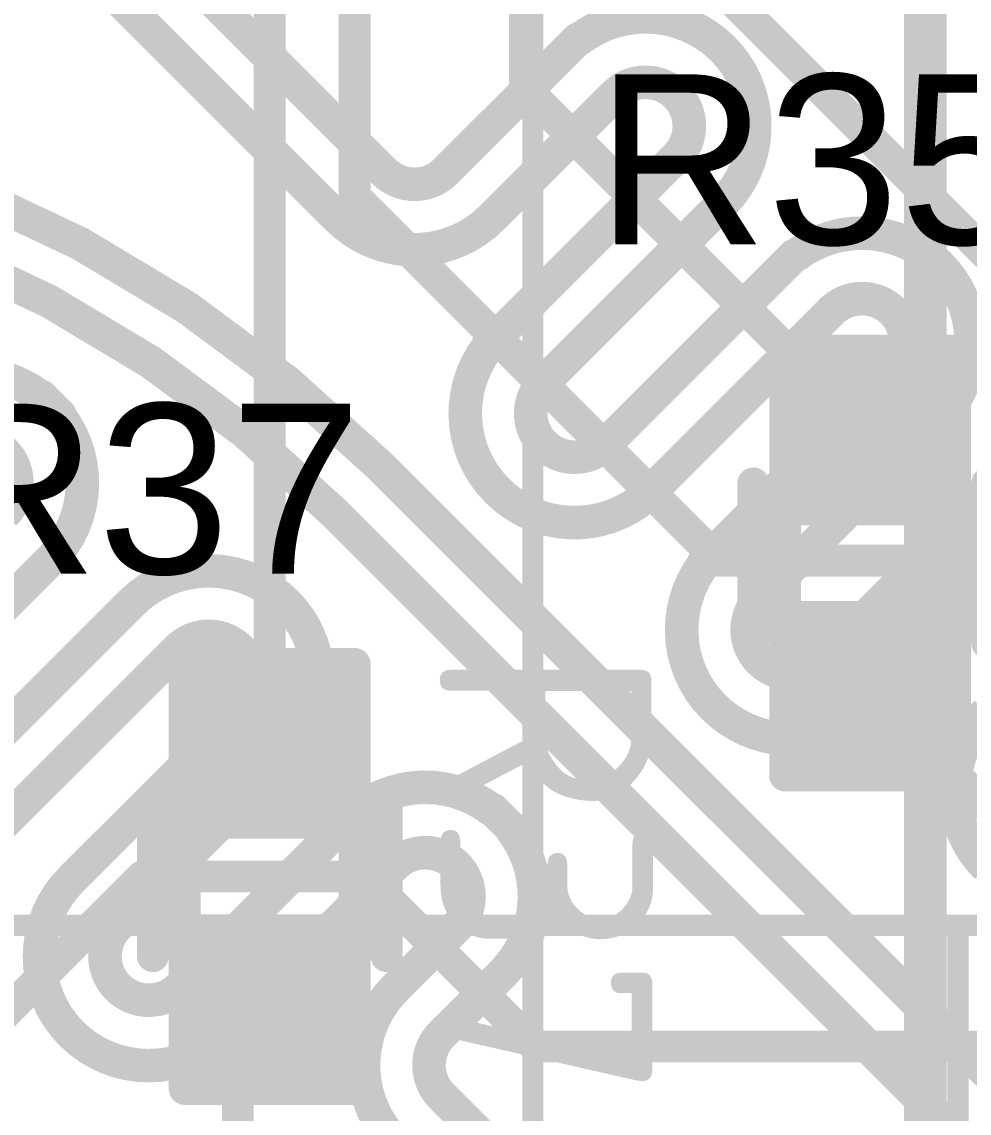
# Model space of a CAD drawing. Header units: inches. Extents: x -0.1 to 94.8, y -0.8 to 67.1.
# Drawn here: x 51.33 to 55.79, y 33.39 to 38.52 of the extents above; entities that cross this region are included whole.
import ezdxf

# ---------------------------------------------------------------- set-up
doc = ezdxf.new("R2010")
doc.units = ezdxf.units.IN
for name, color, linetype in [('Assembly Notes', 56, 'Continuous'), ('Board Layer Stack Bottom Overlay', 54, 'Continuous'), ('Bottom Layer', 5, 'Continuous'), ('Mechanical 15', 56, 'Continuous'), ('Mechanical 20', 56, 'Continuous'), ('Top Layer', 1, 'Continuous'), ('Top Overlay', 2, 'Continuous'), ('Top Paste', 8, 'Continuous'), ('Top Solder', 216, 'Continuous')]:
    doc.layers.add(name, color=color, linetype=linetype)
doc.styles.add('Arial', font='', dxfattribs={"height": 0.2})
doc.styles.add('GOST type B', font='', dxfattribs={"height": 0.2})
doc.styles.get('Arial').set_extended_font_data('Arial')
doc.styles.get('GOST type B').set_extended_font_data('GOST type B')

# ---------------------------------------------------------------- blocks, each defined once
blk = doc.blocks.new('JK00136NL_B_54')
at = {"layer": 'Mechanical 20'}
blk.add_lwpolyline([(17.51000054, 10.24199882, 0.0999998, 0.0999998, 0), (17.51000054, -10.24199882, 0.0999998, 0.0999998, 0)], format="xyseb", dxfattribs=at)
blk = doc.blocks.new('JK00136NL_B_55')
at = {"layer": 'Mechanical 20'}
for points in [[(-17.51000054, 10.24199882, 0.0999998, 0.0999998, 0), (17.51000054, 10.24199882, 0.0999998, 0.0999998, 0)], [(17.51000054, 10.24199882, 0.0999998, 0.0999998, 0), (17.51000054, -10.24199882, 0.0999998, 0.0999998, 0)]]:
    blk.add_lwpolyline(points, format="xyseb", dxfattribs=at)
blk.add_lwpolyline([(17.48500186, 10.24199882, 0.0499999, 0.0499999, 1), (17.53499922, 10.24199882, 0.0499999, 0.0499999, 1)], format="xyseb", close=True, dxfattribs=at)
blk.add_lwpolyline([(17.48500186, 10.24199882, 0.0499999, 0.0499999, 1), (17.53499922, 10.24199882, 0.0499999, 0.0499999, 1)], format="xyseb", close=True, dxfattribs=at)
blk = doc.blocks.new('JK00136NL_B_56')
at = {"layer": 'Board Layer Stack Bottom Overlay'}
blk.add_lwpolyline([(16.20000062, -8.39499972, 0.1499997, 0.1499997, 0), (-7.01000122, -8.39499972, 0.1499997, 0.1499997, 0)], format="xyseb", dxfattribs=at)
at = {"layer": 'Mechanical 15'}
blk.add_lwpolyline([(16.2249993, -8.39499972, 0.1999996, 0.1999996, 0), (-16.51, -8.39499972, 0.1999996, 0.1999996, 0)], format="xyseb", dxfattribs=at)
at = {"layer": 'Mechanical 20'}
blk.add_lwpolyline([(17.51000054, -10.24199882, 0.0999998, 0.0999998, 0), (-17.51000054, -10.24199882, 0.0999998, 0.0999998, 0)], format="xyseb", dxfattribs=at)
blk = doc.blocks.new('0402R_66')
at = {"layer": 'Top Layer'}
for points in [[(-0.9144990599999999, -0.30499939), (-0.9144990599999999, 0.3049993899999999), (-0.27949906, 0.30499939), (-0.2794990599999999, -0.3049993899999999)], [(0.27949906, -0.30499939), (0.2794990599999999, 0.3049993899999999), (0.9144990599999999, 0.30499939), (0.9144990599999999, -0.3049993899999999)]]:
    blk.add_hatch(color=1, dxfattribs=at).paths.add_polyline_path(points)
at = {"layer": 'Top Paste'}
for points in [[(-0.9144990599999999, -0.30499939), (-0.9144990599999999, 0.3049993899999999), (-0.27949906, 0.30499939), (-0.2794990599999999, -0.3049993899999999)], [(0.27949906, -0.30499939), (0.2794990599999999, 0.3049993899999999), (0.9144990599999999, 0.30499939), (0.9144990599999999, -0.3049993899999999)]]:
    blk.add_hatch(color=8, dxfattribs=at).paths.add_polyline_path(points)
at = {"layer": 'Top Solder'}
for points in [[(-1.01609906, -0.4065993900000001), (-1.01609906, 0.4065993899999999), (-0.1778990600000001, 0.4065993900000001), (-0.1778990599999999, -0.4065993899999999)], [(0.1778990600000001, -0.4065993900000001), (0.1778990599999999, 0.4065993899999999), (1.01609906, 0.4065993900000001), (1.01609906, -0.4065993899999999)]]:
    blk.add_hatch(color=216, dxfattribs=at).paths.add_polyline_path(points)
at = {"layer": 'Assembly Notes'}
for points in [[(1.00000054, 0.3999992, 0.1499997, 0.1499997, 0), (-1.00000054, 0.3999992, 0.1499997, 0.1499997, 0)], [(-1.00000054, -0.3999992, 0.1499997, 0.1499997, 0), (-1.00000054, 0.3999992, 0.1499997, 0.1499997, 0)], [(1.00000054, -0.3999992, 0.1499997, 0.1499997, 0), (1.00000054, 0.3999992, 0.1499997, 0.1499997, 0)], [(1.00000054, -0.3999992, 0.1499997, 0.1499997, 0), (-1.00000054, -0.3999992, 0.1499997, 0.1499997, 0)]]:
    blk.add_lwpolyline(points, format="xyseb", dxfattribs=at)
for points in [[(-1.0375011, 0.3999992, 0.07499858, 0.07499858, 1), (-0.96249998, 0.3999992, 0.07499858, 0.07499858, 1)], [(-1.0375011, 0.3999992, 0.07499858, 0.07499858, 1), (-0.96249998, 0.3999992, 0.07499858, 0.07499858, 1)], [(0.96249998, 0.3999992, 0.07499858, 0.07499858, 1), (1.0375011, 0.3999992, 0.07499858, 0.07499858, 1)], [(0.96249998, 0.3999992, 0.07499858, 0.07499858, 1), (1.0375011, 0.3999992, 0.07499858, 0.07499858, 1)], [(-1.0375011, -0.3999992, 0.07499858, 0.07499858, 1), (-0.96249998, -0.3999992, 0.07499858, 0.07499858, 1)], [(-1.0375011, -0.3999992, 0.07499858, 0.07499858, 1), (-0.96249998, -0.3999992, 0.07499858, 0.07499858, 1)], [(0.96249998, -0.3999992, 0.07499858, 0.07499858, 1), (1.0375011, -0.3999992, 0.07499858, 0.07499858, 1)], [(0.96249998, -0.3999992, 0.07499858, 0.07499858, 1), (1.0375011, -0.3999992, 0.07499858, 0.07499858, 1)]]:
    blk.add_lwpolyline(points, format="xyseb", close=True, dxfattribs=at)
at = {"layer": 'Top Overlay'}
for points in [[(0.37500052, 0.5499989, 0.1499997, 0.1499997, 0), (-0.37500052, 0.5499989, 0.1499997, 0.1499997, 0)], [(0.37500052, -0.5499989, 0.1499997, 0.1499997, 0), (-0.37500052, -0.5499989, 0.1499997, 0.1499997, 0)]]:
    blk.add_lwpolyline(points, format="xyseb", dxfattribs=at)
for points in [[(-0.41250108, 0.5499989, 0.07499858, 0.07499858, 1), (-0.33749996, 0.5499989, 0.07499858, 0.07499858, 1)], [(0.33749996, 0.5499989, 0.07499858, 0.07499858, 1), (0.41250108, 0.5499989, 0.07499858, 0.07499858, 1)], [(-0.41250108, -0.5499989, 0.07499858, 0.07499858, 1), (-0.33749996, -0.5499989, 0.07499858, 0.07499858, 1)], [(0.33749996, -0.5499989, 0.07499858, 0.07499858, 1), (0.41250108, -0.5499989, 0.07499858, 0.07499858, 1)]]:
    blk.add_lwpolyline(points, format="xyseb", close=True, dxfattribs=at)
at = {"layer": 'Assembly Notes', "style": 'GOST type B'}
blk.add_text('R37', height=1.00000054, dxfattribs=at).set_placement((-1.07499912, 0.8000009399999999))
blk = doc.blocks.new('0402R_68')
at = {"layer": 'Top Layer'}
for points in [[(-0.9144990599999999, -0.30499939), (-0.9144990599999999, 0.3049993899999999), (-0.27949906, 0.30499939), (-0.2794990599999999, -0.3049993899999999)], [(0.27949906, -0.30499939), (0.2794990599999999, 0.3049993899999999), (0.9144990599999999, 0.30499939), (0.9144990599999999, -0.3049993899999999)]]:
    blk.add_hatch(color=1, dxfattribs=at).paths.add_polyline_path(points)
at = {"layer": 'Top Paste'}
for points in [[(-0.9144990599999999, -0.30499939), (-0.9144990599999999, 0.3049993899999999), (-0.27949906, 0.30499939), (-0.2794990599999999, -0.3049993899999999)], [(0.27949906, -0.30499939), (0.2794990599999999, 0.3049993899999999), (0.9144990599999999, 0.30499939), (0.9144990599999999, -0.3049993899999999)]]:
    blk.add_hatch(color=8, dxfattribs=at).paths.add_polyline_path(points)
at = {"layer": 'Top Solder'}
for points in [[(-1.01609906, -0.4065993900000001), (-1.01609906, 0.4065993899999999), (-0.1778990600000001, 0.4065993900000001), (-0.1778990599999999, -0.4065993899999999)], [(0.1778990600000001, -0.4065993900000001), (0.1778990599999999, 0.4065993899999999), (1.01609906, 0.4065993900000001), (1.01609906, -0.4065993899999999)]]:
    blk.add_hatch(color=216, dxfattribs=at).paths.add_polyline_path(points)
at = {"layer": 'Assembly Notes'}
for points in [[(-1.00000054, -0.3999992, 0.1499997, 0.1499997, 0), (-1.00000054, 0.3999992, 0.1499997, 0.1499997, 0)], [(1.00000054, 0.3999992, 0.1499997, 0.1499997, 0), (-1.00000054, 0.3999992, 0.1499997, 0.1499997, 0)], [(1.00000054, -0.3999992, 0.1499997, 0.1499997, 0), (1.00000054, 0.3999992, 0.1499997, 0.1499997, 0)], [(1.00000054, -0.3999992, 0.1499997, 0.1499997, 0), (-1.00000054, -0.3999992, 0.1499997, 0.1499997, 0)]]:
    blk.add_lwpolyline(points, format="xyseb", dxfattribs=at)
for points in [[(-1.0375011, 0.3999992, 0.07499858, 0.07499858, 1), (-0.96249998, 0.3999992, 0.07499858, 0.07499858, 1)], [(-1.0375011, 0.3999992, 0.07499858, 0.07499858, 1), (-0.96249998, 0.3999992, 0.07499858, 0.07499858, 1)], [(0.96249998, 0.3999992, 0.07499858, 0.07499858, 1), (1.0375011, 0.3999992, 0.07499858, 0.07499858, 1)], [(0.96249998, 0.3999992, 0.07499858, 0.07499858, 1), (1.0375011, 0.3999992, 0.07499858, 0.07499858, 1)], [(-1.0375011, -0.3999992, 0.07499858, 0.07499858, 1), (-0.96249998, -0.3999992, 0.07499858, 0.07499858, 1)], [(-1.0375011, -0.3999992, 0.07499858, 0.07499858, 1), (-0.96249998, -0.3999992, 0.07499858, 0.07499858, 1)], [(0.96249998, -0.3999992, 0.07499858, 0.07499858, 1), (1.0375011, -0.3999992, 0.07499858, 0.07499858, 1)], [(0.96249998, -0.3999992, 0.07499858, 0.07499858, 1), (1.0375011, -0.3999992, 0.07499858, 0.07499858, 1)]]:
    blk.add_lwpolyline(points, format="xyseb", close=True, dxfattribs=at)
at = {"layer": 'Top Overlay'}
for points in [[(0.37500052, 0.5499989, 0.1499997, 0.1499997, 0), (-0.37500052, 0.5499989, 0.1499997, 0.1499997, 0)], [(0.37500052, -0.5499989, 0.1499997, 0.1499997, 0), (-0.37500052, -0.5499989, 0.1499997, 0.1499997, 0)]]:
    blk.add_lwpolyline(points, format="xyseb", dxfattribs=at)
for points in [[(-0.41250108, 0.5499989, 0.07499858, 0.07499858, 1), (-0.33749996, 0.5499989, 0.07499858, 0.07499858, 1)], [(0.33749996, 0.5499989, 0.07499858, 0.07499858, 1), (0.41250108, 0.5499989, 0.07499858, 0.07499858, 1)], [(-0.41250108, -0.5499989, 0.07499858, 0.07499858, 1), (-0.33749996, -0.5499989, 0.07499858, 0.07499858, 1)], [(0.33749996, -0.5499989, 0.07499858, 0.07499858, 1), (0.41250108, -0.5499989, 0.07499858, 0.07499858, 1)]]:
    blk.add_lwpolyline(points, format="xyseb", close=True, dxfattribs=at)
at = {"layer": 'Assembly Notes', "style": 'GOST type B'}
blk.add_text('R35', height=1.00000054, dxfattribs=at).set_placement((-1.07499912, 0.8000009399999999))

msp = doc.modelspace()

# ---------------------------------------------------------------- hatches: boundary and pattern name
at = {"layer": 'Top Layer'}
for points in [[(55.02304972, 36.99251682), (55.0442638, 36.97233397999999), (55.06547533999999, 36.95421107999999), (55.08668941999999, 36.93815066), (55.10790349999999, 36.92414764), (55.12911504, 36.9122071), (55.15032912, 36.90232396), (55.17154065999999, 36.8945033), (55.19275474, 36.88874258), (55.21396882, 36.88504434), (55.23518036, 36.8834035), (55.02609772, 36.67432086), (55.02445688, 36.6955324), (55.02075864, 36.71674648), (55.01499792, 36.73796056), (55.00717726, 36.7591721), (54.99729411999999, 36.78038617999999), (54.98535358, 36.80159772), (54.97135056, 36.8228118), (54.95529014, 36.84402588), (54.93716723999999, 36.86523742), (54.9169844, 36.8864515)], [(52.57500026, 35.56145033999999), (52.57574956, 35.53292106), (52.578, 35.50732802), (52.58174903999999, 35.4846763), (52.58699922, 35.46496336), (52.593748, 35.44818919999999), (52.60199792, 35.43435382), (52.61174897999999, 35.42345722), (52.62299864, 35.4154994), (52.63574944, 35.4104829), (52.64999884, 35.40840264), (52.34999944, 35.40840264), (52.36424884, 35.4104829), (52.37699964, 35.4154994), (52.3882493, 35.42345722), (52.39800035999999, 35.43435382), (52.40625027999999, 35.44818919999999), (52.41299906, 35.46496336), (52.41824923999999, 35.4846763), (52.42199828, 35.50732802), (52.42424872, 35.53292106), (52.42499802, 35.56145033999999)], [(55.63945184, 34.95748406), (55.61823776, 34.9776669), (55.59702621999999, 34.9957898), (55.57581213999999, 35.01185022), (55.55459806, 35.02585324), (55.53338652, 35.03779377999999), (55.51217243999999, 35.04767692), (55.49096089999999, 35.05549757999999), (55.46974682, 35.0612583), (55.44853274, 35.06495654), (55.42732119999999, 35.06659738), (55.62390196, 35.2881819), (55.6255428, 35.26697035999999), (55.62924103999999, 35.24575627999999), (55.63500175999999, 35.22454219999999), (55.64282242, 35.20333066), (55.65270556, 35.18211658), (55.66464609999999, 35.16090504), (55.67864912, 35.13969096), (55.69470954, 35.11847688), (55.71283244, 35.09726533999999), (55.73301528, 35.07605126)], [(52.27500086, 33.43854882), (52.20000227999999, 33.58854852), (52.50000168, 33.58854852), (52.42500309999999, 33.43854882)]]:
    msp.add_hatch(color=1, dxfattribs=at).paths.add_polyline_path(points)

# ---------------------------------------------------------------- linework, layer by layer
at = {"layer": 'Bottom Layer'}
for points in [[(51.89765338, 38.95617304, 0.1580007, 0.1580007, 0), (52.87116934, 37.98265708, 0.1580007, 0.1580007, 0)], [(51.69890346, 38.71933074, 0.1580007, 0.1580007, 0), (52.65337449999999, 37.7648597, 0.1580007, 0.1580007, 0)], [(53.95640466, 38.44056828, 0.1580007, 0.1580007, -0.3756614286967664), (54.6317551, 38.39546042, 0.1580007, 0.1580007, 0)], [(53.32726443999999, 37.81788727999999, 0.1580007, 0.1580007, 0), (53.94994544, 38.44056828, 0.1580007, 0.1580007, 0)], [(53.94994544, 38.44056828, 0.1580007, 0.1580007, 0), (53.95640466, 38.44056828, 0.1580007, 0.1580007, 0)], [(54.6317551, 38.39546042, 0.1580007, 0.1580007, -0.4142145857993091), (54.6317551, 37.66854035999999, 0.1580007, 0.1580007, 0)], [(54.12263242, 38.17766049999999, 0.1580007, 0.1580007, -0.4142161160012036), (54.41396026, 38.17766304, 0.1580007, 0.1580007, 0)], [(48.78588921999999, 38.18500364, 0.1580007, 0.1580007, -0.1988393543510983), (53.0177883, 36.43278718, 0.1580007, 0.1580007, 0)], [(53.54505928, 37.60009244, 0.1580007, 0.1580007, 0), (54.1219644, 38.17699756, 0.1580007, 0.1580007, 0)], [(54.12263242, 38.17766049999999, 0.1580007, 0.1580007, -0.001527768005772593), (54.1219644, 38.17699756, 0.1580007, 0.1580007, 0)], [(54.41396026, 38.17766304, 0.1580007, 0.1580007, -0.4142135623730951), (54.41395772, 37.88633773999999, 0.1580007, 0.1580007, 0)], [(52.87116934, 37.98265708, 0.1580007, 0.1580007, 0), (52.99082112, 37.8630053, 0.1580007, 0.1580007, 0)], [(53.52523712, 36.9976146, 0.1580007, 0.1580007, 0), (54.41395772, 37.8863352, 0.1580007, 0.1580007, 0)], [(54.41395772, 37.8863352, 0.1580007, 0.1580007, 0), (54.41395772, 37.88633773999999, 0.1580007, 0.1580007, 0)], [(48.78588921999999, 37.87700323999999, 0.1580007, 0.1580007, -0.1988387445991846), (52.8000595, 36.21493646, 0.1580007, 0.1580007, 0)], [(52.99081858, 37.8630053, 0.1580007, 0.1580007, 0), (53.0359366, 37.81788727999999, 0.1580007, 0.1580007, 0)], [(53.32726443999999, 37.81788727999999, 0.1580007, 0.1580007, -0.4142135623730951), (53.0359366, 37.81788727999999, 0.1580007, 0.1580007, 0)], [(52.65337195999999, 37.7648597, 0.1580007, 0.1580007, 0), (52.65337449999999, 37.76486224, 0.1580007, 0.1580007, 0)], [(52.65337449999999, 37.76486224, 0.1580007, 0.1580007, 0), (52.77302374, 37.645213, 0.1580007, 0.1580007, 0)], [(52.77302374, 37.64521046, 0.1580007, 0.1580007, 0), (52.77302374, 37.645213, 0.1580007, 0.1580007, 0)], [(52.77302374, 37.64521046, 0.1580007, 0.1580007, 0), (52.81731625999999, 37.60091794, 0.1580007, 0.1580007, 0)], [(53.78880276, 36.82559056, 0.1580007, 0.1580007, 0), (54.63175256, 37.66854035999999, 0.1580007, 0.1580007, 0)], [(54.63175256, 37.66854035999999, 0.1580007, 0.1580007, 0), (54.6317551, 37.66854035999999, 0.1580007, 0.1580007, 0)], [(53.54505928, 37.60009244, 0.1580007, 0.1580007, -0.4148799684951575), (52.81731625999999, 37.60091794, 0.1580007, 0.1580007, 0)], [(54.97465002, 37.42232292, 0.1580007, 0.1580007, -0.3756614286967664), (55.65000045999999, 37.37721506, 0.1580007, 0.1580007, 0)], [(54.07946766, 36.53359978, 0.1580007, 0.1580007, 0), (54.9681908, 37.42232292, 0.1580007, 0.1580007, 0)], [(54.9681908, 37.42232292, 0.1580007, 0.1580007, 0), (54.97465002, 37.42232292, 0.1580007, 0.1580007, 0)], [(55.65000045999999, 37.37721506, 0.1580007, 0.1580007, 0), (55.650003, 37.37721252, 0.1580007, 0.1580007, 0)], [(55.650003, 37.37721252, 0.1580007, 0.1580007, -0.4142145857993091), (55.650003, 36.65029246, 0.1580007, 0.1580007, 0)], [(55.14087777999999, 37.15941514, 0.1580007, 0.1580007, -0.4142161160012036), (55.43220562, 37.15941768, 0.1580007, 0.1580007, 0)], [(55.14087777999999, 37.15941514, 0.1580007, 0.1580007, -0.001527768005772593), (55.14020976, 37.1587522, 0.1580007, 0.1580007, 0)], [(55.43220562, 37.15941514, 0.1580007, 0.1580007, 0), (55.43220815999999, 37.15941768, 0.1580007, 0.1580007, 0)], [(55.43220562, 37.15941768, 0.1580007, 0.1580007, 0), (55.43220815999999, 37.15941514, 0.1580007, 0.1580007, 0)], [(55.43220815999999, 37.15941768, 0.1580007, 0.1580007, -0.4142161160457333), (55.43220562, 36.86808984, 0.1580007, 0.1580007, 0)], [(54.2972625, 36.31580494, 0.1580007, 0.1580007, 0), (55.14020976, 37.1587522, 0.1580007, 0.1580007, 0)], [(53.57034244, 36.31580494, 0.1580007, 0.1580007, -0.3756593113370006), (53.52523712, 36.99115284, 0.1580007, 0.1580007, 0)], [(53.52523712, 36.99115284, 0.1580007, 0.1580007, 0), (53.52523712, 36.9976146, 0.1580007, 0.1580007, 0)], [(50.74102882, 36.71556284, 0.1580007, 0.1580007, -0.3756625031943547), (51.41636656, 36.76067324, 0.1580007, 0.1580007, 0)], [(54.54348502, 35.9793667, 0.1580007, 0.1580007, 0), (55.43220562, 36.8680873, 0.1580007, 0.1580007, 0)], [(55.43220562, 36.8680873, 0.1580007, 0.1580007, 0), (55.43220562, 36.86808984, 0.1580007, 0.1580007, 0)], [(53.78814235999999, 36.53359978, 0.1580007, 0.1580007, -0.4142059014719054), (53.78813982, 36.82492254, 0.1580007, 0.1580007, 0)], [(53.78880276, 36.82559056, 0.1580007, 0.1580007, -0.001527768087528941), (53.78813982, 36.82492254, 0.1580007, 0.1580007, 0)], [(51.41636656, 36.76067324, 0.1580007, 0.1580007, 0), (51.42282578, 36.76067324, 0.1580007, 0.1580007, 0)], [(51.42282578, 36.76067324, 0.1580007, 0.1580007, 0), (51.46765677999999, 36.71584223999999, 0.1580007, 0.1580007, 0)], [(51.46765423999999, 36.71584478, 0.1580007, 0.1580007, -0.0003843707282376088), (51.46821557999999, 36.71528344, 0.1580007, 0.1580007, 0)], [(51.46821303999999, 36.71528344, 0.1580007, 0.1580007, 0), (51.51304149999999, 36.67045498, 0.1580007, 0.1580007, 0)], [(51.51304149999999, 36.66400084, 0.1580007, 0.1580007, -0.3756675934487062), (51.46793109999999, 35.98865548, 0.1580007, 0.1580007, 0)], [(51.51304149999999, 36.66400084, 0.1580007, 0.1580007, 0), (51.51304149999999, 36.67045752, 0.1580007, 0.1580007, 0)], [(54.80705065999999, 35.80734266, 0.1580007, 0.1580007, 0), (55.65000045999999, 36.65029246, 0.1580007, 0.1580007, 0)], [(55.65000045999999, 36.65029246, 0.1580007, 0.1580007, 0), (55.650003, 36.65029246, 0.1580007, 0.1580007, 0)], [(50.95881858, 36.49777308, 0.1580007, 0.1580007, -0.9984666764447183), (51.25059346, 36.20689736, 0.1580007, 0.1580007, 0)], [(54.07946766, 36.53359978, 0.1580007, 0.1580007, -0.4142110087495969), (53.78814235999999, 36.53359978, 0.1580007, 0.1580007, 0)], [(53.0177883, 36.43278718, 0.1580007, 0.1580007, -6.706168234496624e-05), (53.01781624, 36.4327567, 0.1580007, 0.1580007, 0)], [(53.01781624, 36.4327567, 0.1580007, 0.1580007, 0), (56.51930022, 32.93127272, 0.1580007, 0.1580007, 0)], [(55.09771556, 35.51535188, 0.1580007, 0.1580007, 0), (55.9864387, 36.40407502, 0.1580007, 0.1580007, 0)], [(54.2972625, 36.31580494, 0.1580007, 0.1580007, -0.4142145857993091), (53.57034244, 36.31580494, 0.1580007, 0.1580007, 0)], [(52.8000595, 36.21493646, 0.1580007, 0.1580007, 0), (56.30151299999999, 32.7134855, 0.1580007, 0.1580007, 0)], [(55.3155104, 35.29755703999999, 0.1580007, 0.1580007, 0), (56.15845766, 36.1405043, 0.1580007, 0.1580007, 0)], [(50.20827144, 34.7290009, 0.1580007, 0.1580007, 0), (51.46723005999999, 35.98795952, 0.1580007, 0.1580007, 0)], [(51.46793109999999, 35.98865548, 0.1580007, 0.1580007, -0.001603627429053275), (51.46723005999999, 35.98795952, 0.1580007, 0.1580007, 0)], [(54.54348502, 35.97290494, 0.1580007, 0.1580007, 0), (54.54348502, 35.9793667, 0.1580007, 0.1580007, 0)], [(51.84957118, 35.78764496, 0.1580007, 0.1580007, -0.4142145858207659), (52.57647854, 35.7876475, 0.1580007, 0.1580007, 0)], [(54.58859034, 35.29755703999999, 0.1580007, 0.1580007, -0.3756593113370006), (54.54348502, 35.97290494, 0.1580007, 0.1580007, 0)], [(50.4991497, 34.43722347999999, 0.1580007, 0.1580007, 0), (51.84957118, 35.78764496, 0.1580007, 0.1580007, 0)], [(52.57647854, 35.7876475, 0.1580007, 0.1580007, -0.4142186796260081), (52.57647599999999, 35.06073506, 0.1580007, 0.1580007, 0)], [(54.80639025999999, 35.51535188, 0.1580007, 0.1580007, -0.4142059014719054), (54.80638772, 35.80667464, 0.1580007, 0.1580007, 0)], [(54.80705065999999, 35.80734266, 0.1580007, 0.1580007, -0.001527768087528941), (54.80638772, 35.80667464, 0.1580007, 0.1580007, 0)], [(52.06736094, 35.5698552, 0.1580007, 0.1580007, -0.4142161160457334), (52.35868878, 35.56985774, 0.1580007, 0.1580007, 0)], [(50.71808499999999, 34.22058434, 0.1580007, 0.1580007, 0), (52.0673584, 35.56985774, 0.1580007, 0.1580007, 0)], [(52.0673584, 35.56985774, 0.1580007, 0.1580007, 0), (52.06736094, 35.5698552, 0.1580007, 0.1580007, 0)], [(52.35868878, 35.56985774, 0.1580007, 0.1580007, -0.4133175107631974), (52.35913836, 35.27897694, 0.1580007, 0.1580007, 0)], [(55.09771556, 35.51535188, 0.1580007, 0.1580007, -0.4142110087495969), (54.80639025999999, 35.51535188, 0.1580007, 0.1580007, 0)], [(51.56714857999999, 34.48698716, 0.1580007, 0.1580007, 0), (52.35913836, 35.27897694, 0.1580007, 0.1580007, 0)], [(55.3155104, 35.29755703999999, 0.1580007, 0.1580007, -0.4142145857993091), (54.58859034, 35.29755703999999, 0.1580007, 0.1580007, 0)], [(55.87370588, 34.54452832, 0.1580007, 0.1580007, -0.4148799684951575), (55.87288038, 35.27227134, 0.1580007, 0.1580007, 0)], [(51.7849358, 34.26919994, 0.1580007, 0.1580007, 0), (52.57577496, 35.0600391, 0.1580007, 0.1580007, 0)], [(52.57647599999999, 35.06073506, 0.1580007, 0.1580007, -0.001603627429053275), (52.57577496, 35.0600391, 0.1580007, 0.1580007, 0)], [(52.86780384, 34.7694123, 0.1580007, 0.1580007, -0.3756625031943547), (53.54314158, 34.8145227, 0.1580007, 0.1580007, 0)], [(53.54314158, 34.8145227, 0.1580007, 0.1580007, 0), (53.54960079999999, 34.8145227, 0.1580007, 0.1580007, 0)], [(53.54960079999999, 34.8145227, 0.1580007, 0.1580007, 0), (53.5944318, 34.7696917, 0.1580007, 0.1580007, 0)], [(52.07581406, 33.97742252, 0.1580007, 0.1580007, 0), (52.86780384, 34.7694123, 0.1580007, 0.1580007, 0)], [(53.59442926000001, 34.76969424, 0.1580007, 0.1580007, -0.0003843707282376088), (53.5949906, 34.7691329, 0.1580007, 0.1580007, 0)], [(53.59498806, 34.7691329, 0.1580007, 0.1580007, 0), (53.63981652, 34.72430444, 0.1580007, 0.1580007, 0)], [(53.63981652, 34.7178503, 0.1580007, 0.1580007, -0.3756675934487062), (53.59470612, 34.04250493999999, 0.1580007, 0.1580007, 0)], [(53.63981652, 34.7178503, 0.1580007, 0.1580007, 0), (53.63981652, 34.72430697999999, 0.1580007, 0.1580007, 0)], [(53.0855936, 34.55162254, 0.1580007, 0.1580007, -0.9984666764447183), (53.37736848, 34.26074682, 0.1580007, 0.1580007, 0)], [(52.29474936, 33.76078338, 0.1580007, 0.1580007, 0), (53.08559106, 34.55162507999999, 0.1580007, 0.1580007, 0)], [(53.08559106, 34.55162507999999, 0.1580007, 0.1580007, 0), (53.0855936, 34.55162254, 0.1580007, 0.1580007, 0)], [(51.56662788, 33.76060811999999, 0.1580007, 0.1580007, -0.4137909435407522), (51.56714857999999, 34.48698716, 0.1580007, 0.1580007, 0)], [(52.07581406, 33.97742252, 0.1580007, 0.1580007, -0.9984449132967944), (51.7849358, 34.2691974, 0.1580007, 0.1580007, 0)], [(51.7849358, 34.2691974, 0.1580007, 0.1580007, 0), (51.7849358, 34.26919994, 0.1580007, 0.1580007, 0)], [(53.09176326, 33.9751416, 0.1580007, 0.1580007, 0), (53.37736848, 34.26074682, 0.1580007, 0.1580007, 0)], [(53.30955048, 33.75735438, 0.1580007, 0.1580007, 0), (53.59400508, 34.04180898, 0.1580007, 0.1580007, 0)], [(53.59470612, 34.04250493999999, 0.1580007, 0.1580007, -0.001603627429053275), (53.59400508, 34.04180898, 0.1580007, 0.1580007, 0)], [(53.0925786, 33.24742144, 0.1580007, 0.1580007, -0.4148728150202897), (53.09176326, 33.97514414, 0.1580007, 0.1580007, 0)], [(53.09176072, 33.97514414, 0.1580007, 0.1580007, 0), (53.09176326, 33.9751416, 0.1580007, 0.1580007, 0)], [(51.56668884, 33.76054462, 0.1580007, 0.1580007, -0.0001399486445516376), (51.56662788, 33.76060811999999, 0.1580007, 0.1580007, 0)], [(51.56668629999999, 33.76054462, 0.1580007, 0.1580007, 0), (51.56686918, 33.76036174, 0.1580007, 0.1580007, 0)], [(51.56742798, 33.75980548, 0.1580007, 0.1580007, -0.0003843680420593762), (51.56687171999999, 33.76036174, 0.1580007, 0.1580007, 0)], [(51.56742798, 33.75980294, 0.1580007, 0.1580007, 0), (51.56792581999999, 33.7593051, 0.1580007, 0.1580007, 0)], [(51.56806044, 33.75917302, 0.1580007, 0.1580007, -0.0003061498352590103), (51.56792581999999, 33.75930764, 0.1580007, 0.1580007, 0)], [(52.29405086, 33.7600798, 0.1580007, 0.1580007, -0.413476873681927), (51.56806044, 33.75917302, 0.1580007, 0.1580007, 0)], [(52.29474936, 33.76078338, 0.1580007, 0.1580007, -0.00160945886070411), (52.29405086, 33.7600798, 0.1580007, 0.1580007, 0)], [(53.30955302, 33.46602653999999, 0.1580007, 0.1580007, -0.4142161160012043), (53.30955048, 33.75735438, 0.1580007, 0.1580007, 0)], [(53.30955048, 33.466024, 0.1580007, 0.1580007, 0), (53.87744622, 32.89812825999999, 0.1580007, 0.1580007, 0)]]:
    msp.add_lwpolyline(points, format="xyseb", dxfattribs=at)
for points in [[(53.9104459, 38.44056828, 0.07899908, 0.07899908, 1), (53.98944498, 38.44056828, 0.07899908, 0.07899908, 1)], [(53.9104459, 38.44056828, 0.07899908, 0.07899908, 1), (53.98944498, 38.44056828, 0.07899908, 0.07899908, 1)], [(53.91690512, 38.44056828, 0.07899908, 0.07899908, 1), (53.9959042, 38.44056828, 0.07899908, 0.07899908, 1)], [(53.91690512, 38.44056828, 0.07899908, 0.07899908, 1), (53.9959042, 38.44056828, 0.07899908, 0.07899908, 1)], [(54.59225556, 38.39546042, 0.07899908, 0.07899908, 1), (54.67125464, 38.39546042, 0.07899908, 0.07899908, 1)], [(54.59225556, 38.39546042, 0.07899908, 0.07899908, 1), (54.67125464, 38.39546042, 0.07899908, 0.07899908, 1)], [(54.08246485999999, 38.17699756, 0.07899908, 0.07899908, 1), (54.16146394, 38.17699756, 0.07899908, 0.07899908, 1)], [(54.08246485999999, 38.17699756, 0.07899908, 0.07899908, 1), (54.16146394, 38.17699756, 0.07899908, 0.07899908, 1)], [(54.08313288, 38.17766049999999, 0.07899908, 0.07899908, 1), (54.16213196, 38.17766049999999, 0.07899908, 0.07899908, 1)], [(54.08313288, 38.17766049999999, 0.07899908, 0.07899908, 1), (54.16213196, 38.17766049999999, 0.07899908, 0.07899908, 1)], [(54.37446071999999, 38.17766304, 0.07899908, 0.07899908, 1), (54.4534598, 38.17766304, 0.07899908, 0.07899908, 1)], [(54.37446071999999, 38.17766304, 0.07899908, 0.07899908, 1), (54.4534598, 38.17766304, 0.07899908, 0.07899908, 1)], [(52.8316698, 37.98265708, 0.07899908, 0.07899908, 1), (52.91066888, 37.98265708, 0.07899908, 0.07899908, 1)], [(52.8316698, 37.98265708, 0.07899908, 0.07899908, 1), (52.91066888, 37.98265708, 0.07899908, 0.07899908, 1)], [(54.37445818, 37.88633773999999, 0.07899908, 0.07899908, 1), (54.45345726, 37.88633773999999, 0.07899908, 0.07899908, 1)], [(54.37445818, 37.88633773999999, 0.07899908, 0.07899908, 1), (54.45345726, 37.88633773999999, 0.07899908, 0.07899908, 1)], [(54.37445818, 37.8863352, 0.07899908, 0.07899908, 1), (54.45345726, 37.8863352, 0.07899908, 0.07899908, 1)], [(54.37445818, 37.8863352, 0.07899908, 0.07899908, 1), (54.45345726, 37.8863352, 0.07899908, 0.07899908, 1)], [(52.95131904, 37.8630053, 0.07899908, 0.07899908, 1), (53.03031812, 37.8630053, 0.07899908, 0.07899908, 1)], [(52.95132158, 37.8630053, 0.07899908, 0.07899908, 1), (53.03032066, 37.8630053, 0.07899908, 0.07899908, 1)], [(52.99643706, 37.81788727999999, 0.07899908, 0.07899908, 1), (53.07543614, 37.81788727999999, 0.07899908, 0.07899908, 1)], [(52.99643706, 37.81788727999999, 0.07899908, 0.07899908, 1), (53.07543614, 37.81788727999999, 0.07899908, 0.07899908, 1)], [(53.2877649, 37.81788727999999, 0.07899908, 0.07899908, 1), (53.36676397999999, 37.81788727999999, 0.07899908, 0.07899908, 1)], [(53.2877649, 37.81788727999999, 0.07899908, 0.07899908, 1), (53.36676397999999, 37.81788727999999, 0.07899908, 0.07899908, 1)], [(52.61387242, 37.7648597, 0.07899908, 0.07899908, 1), (52.6928715, 37.7648597, 0.07899908, 0.07899908, 1)], [(52.61387495999999, 37.76486224, 0.07899908, 0.07899908, 1), (52.69287403999999, 37.76486224, 0.07899908, 0.07899908, 1)], [(52.61387495999999, 37.76486224, 0.07899908, 0.07899908, 1), (52.69287403999999, 37.76486224, 0.07899908, 0.07899908, 1)], [(52.61387495999999, 37.7648597, 0.07899908, 0.07899908, 1), (52.69287403999999, 37.7648597, 0.07899908, 0.07899908, 1)], [(52.7335242, 37.645213, 0.07899908, 0.07899908, 1), (52.81252328, 37.645213, 0.07899908, 0.07899908, 1)], [(52.7335242, 37.645213, 0.07899908, 0.07899908, 1), (52.81252328, 37.645213, 0.07899908, 0.07899908, 1)], [(52.7335242, 37.64521046, 0.07899908, 0.07899908, 1), (52.81252328, 37.64521046, 0.07899908, 0.07899908, 1)], [(52.7335242, 37.64521046, 0.07899908, 0.07899908, 1), (52.81252328, 37.64521046, 0.07899908, 0.07899908, 1)], [(54.59225301999999, 37.66854035999999, 0.07899908, 0.07899908, 1), (54.6712521, 37.66854035999999, 0.07899908, 0.07899908, 1)], [(54.59225301999999, 37.66854035999999, 0.07899908, 0.07899908, 1), (54.6712521, 37.66854035999999, 0.07899908, 0.07899908, 1)], [(54.59225556, 37.66854035999999, 0.07899908, 0.07899908, 1), (54.67125464, 37.66854035999999, 0.07899908, 0.07899908, 1)], [(54.59225556, 37.66854035999999, 0.07899908, 0.07899908, 1), (54.67125464, 37.66854035999999, 0.07899908, 0.07899908, 1)], [(52.77781671999999, 37.60091794, 0.07899908, 0.07899908, 1), (52.85681579999999, 37.60091794, 0.07899908, 0.07899908, 1)], [(52.77781671999999, 37.60091794, 0.07899908, 0.07899908, 1), (52.85681579999999, 37.60091794, 0.07899908, 0.07899908, 1)], [(53.50555974, 37.60009244, 0.07899908, 0.07899908, 1), (53.58455881999999, 37.60009244, 0.07899908, 0.07899908, 1)], [(53.50555974, 37.60009244, 0.07899908, 0.07899908, 1), (53.58455881999999, 37.60009244, 0.07899908, 0.07899908, 1)], [(54.92869126, 37.42232292, 0.07899908, 0.07899908, 1), (55.00769033999999, 37.42232292, 0.07899908, 0.07899908, 1)], [(54.92869126, 37.42232292, 0.07899908, 0.07899908, 1), (55.00769033999999, 37.42232292, 0.07899908, 0.07899908, 1)], [(54.93515048, 37.42232292, 0.07899908, 0.07899908, 1), (55.01414956, 37.42232292, 0.07899908, 0.07899908, 1)], [(54.93515048, 37.42232292, 0.07899908, 0.07899908, 1), (55.01414956, 37.42232292, 0.07899908, 0.07899908, 1)], [(55.61050091999999, 37.37721506, 0.07899908, 0.07899908, 1), (55.6895, 37.37721506, 0.07899908, 0.07899908, 1)], [(55.61050091999999, 37.37721506, 0.07899908, 0.07899908, 1), (55.6895, 37.37721506, 0.07899908, 0.07899908, 1)], [(55.61050346, 37.37721252, 0.07899908, 0.07899908, 1), (55.68950254, 37.37721252, 0.07899908, 0.07899908, 1)], [(55.61050346, 37.37721252, 0.07899908, 0.07899908, 1), (55.68950254, 37.37721252, 0.07899908, 0.07899908, 1)], [(55.10137824, 37.15941514, 0.07899908, 0.07899908, 1), (55.18037731999999, 37.15941514, 0.07899908, 0.07899908, 1)], [(55.10137824, 37.15941514, 0.07899908, 0.07899908, 1), (55.18037731999999, 37.15941514, 0.07899908, 0.07899908, 1)], [(55.39270608, 37.15941768, 0.07899908, 0.07899908, 1), (55.47170516, 37.15941768, 0.07899908, 0.07899908, 1)], [(55.39270608, 37.15941768, 0.07899908, 0.07899908, 1), (55.47170516, 37.15941768, 0.07899908, 0.07899908, 1)], [(55.39270608, 37.15941514, 0.07899908, 0.07899908, 1), (55.47170516, 37.15941514, 0.07899908, 0.07899908, 1)], [(55.39270861999999, 37.15941768, 0.07899908, 0.07899908, 1), (55.4717077, 37.15941768, 0.07899908, 0.07899908, 1)], [(55.39270861999999, 37.15941768, 0.07899908, 0.07899908, 1), (55.4717077, 37.15941768, 0.07899908, 0.07899908, 1)], [(55.39270861999999, 37.15941514, 0.07899908, 0.07899908, 1), (55.4717077, 37.15941514, 0.07899908, 0.07899908, 1)], [(55.10071022, 37.1587522, 0.07899908, 0.07899908, 1), (55.17970929999999, 37.1587522, 0.07899908, 0.07899908, 1)], [(55.10071022, 37.1587522, 0.07899908, 0.07899908, 1), (55.17970929999999, 37.1587522, 0.07899908, 0.07899908, 1)], [(53.48573758, 36.9976146, 0.07899908, 0.07899908, 1), (53.56473666, 36.9976146, 0.07899908, 0.07899908, 1)], [(53.48573758, 36.9976146, 0.07899908, 0.07899908, 1), (53.56473666, 36.9976146, 0.07899908, 0.07899908, 1)], [(53.48573758, 36.99115284, 0.07899908, 0.07899908, 1), (53.56473666, 36.99115284, 0.07899908, 0.07899908, 1)], [(53.48573758, 36.99115284, 0.07899908, 0.07899908, 1), (53.56473666, 36.99115284, 0.07899908, 0.07899908, 1)], [(55.39270608, 36.86808984, 0.07899908, 0.07899908, 1), (55.47170516, 36.86808984, 0.07899908, 0.07899908, 1)], [(55.39270608, 36.86808984, 0.07899908, 0.07899908, 1), (55.47170516, 36.86808984, 0.07899908, 0.07899908, 1)], [(55.39270608, 36.8680873, 0.07899908, 0.07899908, 1), (55.47170516, 36.8680873, 0.07899908, 0.07899908, 1)], [(55.39270608, 36.8680873, 0.07899908, 0.07899908, 1), (55.47170516, 36.8680873, 0.07899908, 0.07899908, 1)], [(53.74864028, 36.82492254, 0.07899908, 0.07899908, 1), (53.82763936, 36.82492254, 0.07899908, 0.07899908, 1)], [(53.74864028, 36.82492254, 0.07899908, 0.07899908, 1), (53.82763936, 36.82492254, 0.07899908, 0.07899908, 1)], [(53.74930321999999, 36.82559056, 0.07899908, 0.07899908, 1), (53.8283023, 36.82559056, 0.07899908, 0.07899908, 1)], [(53.74930321999999, 36.82559056, 0.07899908, 0.07899908, 1), (53.8283023, 36.82559056, 0.07899908, 0.07899908, 1)], [(51.37686702, 36.76067324, 0.07899908, 0.07899908, 1), (51.4558661, 36.76067324, 0.07899908, 0.07899908, 1)], [(51.37686702, 36.76067324, 0.07899908, 0.07899908, 1), (51.4558661, 36.76067324, 0.07899908, 0.07899908, 1)], [(51.38332624, 36.76067324, 0.07899908, 0.07899908, 1), (51.46232532, 36.76067324, 0.07899908, 0.07899908, 1)], [(51.38332624, 36.76067324, 0.07899908, 0.07899908, 1), (51.46232532, 36.76067324, 0.07899908, 0.07899908, 1)], [(51.4281547, 36.71584478, 0.07899908, 0.07899908, 1), (51.50715378, 36.71584478, 0.07899908, 0.07899908, 1)], [(51.42815723999999, 36.71584223999999, 0.07899908, 0.07899908, 1), (51.50715631999999, 36.71584223999999, 0.07899908, 0.07899908, 1)], [(51.42871349999999, 36.71528344, 0.07899908, 0.07899908, 1), (51.50771258, 36.71528344, 0.07899908, 0.07899908, 1)], [(51.42871603999999, 36.71528344, 0.07899908, 0.07899908, 1), (51.50771511999999, 36.71528344, 0.07899908, 0.07899908, 1)], [(51.47354195999999, 36.67045752, 0.07899908, 0.07899908, 1), (51.55254103999999, 36.67045752, 0.07899908, 0.07899908, 1)], [(51.47354195999999, 36.67045498, 0.07899908, 0.07899908, 1), (51.55254103999999, 36.67045498, 0.07899908, 0.07899908, 1)], [(51.47354195999999, 36.66400084, 0.07899908, 0.07899908, 1), (51.55254103999999, 36.66400084, 0.07899908, 0.07899908, 1)], [(51.47354195999999, 36.66400084, 0.07899908, 0.07899908, 1), (51.55254103999999, 36.66400084, 0.07899908, 0.07899908, 1)], [(55.61050091999999, 36.65029246, 0.07899908, 0.07899908, 1), (55.6895, 36.65029246, 0.07899908, 0.07899908, 1)], [(55.61050091999999, 36.65029246, 0.07899908, 0.07899908, 1), (55.6895, 36.65029246, 0.07899908, 0.07899908, 1)], [(55.61050346, 36.65029246, 0.07899908, 0.07899908, 1), (55.68950254, 36.65029246, 0.07899908, 0.07899908, 1)], [(55.61050346, 36.65029246, 0.07899908, 0.07899908, 1), (55.68950254, 36.65029246, 0.07899908, 0.07899908, 1)], [(53.74864281999999, 36.53359978, 0.07899908, 0.07899908, 1), (53.8276419, 36.53359978, 0.07899908, 0.07899908, 1)], [(53.74864281999999, 36.53359978, 0.07899908, 0.07899908, 1), (53.8276419, 36.53359978, 0.07899908, 0.07899908, 1)], [(54.03996812, 36.53359978, 0.07899908, 0.07899908, 1), (54.1189672, 36.53359978, 0.07899908, 0.07899908, 1)], [(54.03996812, 36.53359978, 0.07899908, 0.07899908, 1), (54.1189672, 36.53359978, 0.07899908, 0.07899908, 1)], [(52.97828876, 36.43278718, 0.07899908, 0.07899908, 1), (53.05728784, 36.43278718, 0.07899908, 0.07899908, 1)], [(52.97828876, 36.43278718, 0.07899908, 0.07899908, 1), (53.05728784, 36.43278718, 0.07899908, 0.07899908, 1)], [(52.9783167, 36.4327567, 0.07899908, 0.07899908, 1), (53.05731578, 36.4327567, 0.07899908, 0.07899908, 1)], [(52.9783167, 36.4327567, 0.07899908, 0.07899908, 1), (53.05731578, 36.4327567, 0.07899908, 0.07899908, 1)], [(53.5308429, 36.31580494, 0.07899908, 0.07899908, 1), (53.60984198, 36.31580494, 0.07899908, 0.07899908, 1)], [(53.5308429, 36.31580494, 0.07899908, 0.07899908, 1), (53.60984198, 36.31580494, 0.07899908, 0.07899908, 1)], [(54.25776296, 36.31580494, 0.07899908, 0.07899908, 1), (54.33676204, 36.31580494, 0.07899908, 0.07899908, 1)], [(54.25776296, 36.31580494, 0.07899908, 0.07899908, 1), (54.33676204, 36.31580494, 0.07899908, 0.07899908, 1)], [(52.76055996, 36.21493646, 0.07899908, 0.07899908, 1), (52.83955904, 36.21493646, 0.07899908, 0.07899908, 1)], [(52.76055996, 36.21493646, 0.07899908, 0.07899908, 1), (52.83955904, 36.21493646, 0.07899908, 0.07899908, 1)], [(51.42773051999999, 35.98795952, 0.07899908, 0.07899908, 1), (51.50672959999999, 35.98795952, 0.07899908, 0.07899908, 1)], [(51.42773051999999, 35.98795952, 0.07899908, 0.07899908, 1), (51.50672959999999, 35.98795952, 0.07899908, 0.07899908, 1)], [(51.42843155999999, 35.98865548, 0.07899908, 0.07899908, 1), (51.50743064, 35.98865548, 0.07899908, 0.07899908, 1)], [(51.42843155999999, 35.98865548, 0.07899908, 0.07899908, 1), (51.50743064, 35.98865548, 0.07899908, 0.07899908, 1)], [(54.50398548, 35.9793667, 0.07899908, 0.07899908, 1), (54.58298456, 35.9793667, 0.07899908, 0.07899908, 1)], [(54.50398548, 35.9793667, 0.07899908, 0.07899908, 1), (54.58298456, 35.9793667, 0.07899908, 0.07899908, 1)], [(54.50398548, 35.97290494, 0.07899908, 0.07899908, 1), (54.58298456, 35.97290494, 0.07899908, 0.07899908, 1)], [(54.50398548, 35.97290494, 0.07899908, 0.07899908, 1), (54.58298456, 35.97290494, 0.07899908, 0.07899908, 1)], [(51.81007164, 35.78764496, 0.07899908, 0.07899908, 1), (51.88907072, 35.78764496, 0.07899908, 0.07899908, 1)], [(51.81007164, 35.78764496, 0.07899908, 0.07899908, 1), (51.88907072, 35.78764496, 0.07899908, 0.07899908, 1)], [(52.536979, 35.7876475, 0.07899908, 0.07899908, 1), (52.61597808, 35.7876475, 0.07899908, 0.07899908, 1)], [(52.536979, 35.7876475, 0.07899908, 0.07899908, 1), (52.61597808, 35.7876475, 0.07899908, 0.07899908, 1)], [(54.76688818, 35.80667464, 0.07899908, 0.07899908, 1), (54.84588726, 35.80667464, 0.07899908, 0.07899908, 1)], [(54.76688818, 35.80667464, 0.07899908, 0.07899908, 1), (54.84588726, 35.80667464, 0.07899908, 0.07899908, 1)], [(54.76755111999999, 35.80734266, 0.07899908, 0.07899908, 1), (54.8465502, 35.80734266, 0.07899908, 0.07899908, 1)], [(54.76755111999999, 35.80734266, 0.07899908, 0.07899908, 1), (54.8465502, 35.80734266, 0.07899908, 0.07899908, 1)], [(52.02785885999999, 35.56985774, 0.07899908, 0.07899908, 1), (52.10685794, 35.56985774, 0.07899908, 0.07899908, 1)], [(52.02785885999999, 35.56985774, 0.07899908, 0.07899908, 1), (52.10685794, 35.56985774, 0.07899908, 0.07899908, 1)], [(52.0278614, 35.5698552, 0.07899908, 0.07899908, 1), (52.10686047999999, 35.5698552, 0.07899908, 0.07899908, 1)], [(52.0278614, 35.5698552, 0.07899908, 0.07899908, 1), (52.10686047999999, 35.5698552, 0.07899908, 0.07899908, 1)], [(52.31918924, 35.56985774, 0.07899908, 0.07899908, 1), (52.39818832, 35.56985774, 0.07899908, 0.07899908, 1)], [(52.31918924, 35.56985774, 0.07899908, 0.07899908, 1), (52.39818832, 35.56985774, 0.07899908, 0.07899908, 1)], [(54.76689071999999, 35.51535188, 0.07899908, 0.07899908, 1), (54.84588979999999, 35.51535188, 0.07899908, 0.07899908, 1)], [(54.76689071999999, 35.51535188, 0.07899908, 0.07899908, 1), (54.84588979999999, 35.51535188, 0.07899908, 0.07899908, 1)], [(55.05821602, 35.51535188, 0.07899908, 0.07899908, 1), (55.1372151, 35.51535188, 0.07899908, 0.07899908, 1)], [(55.05821602, 35.51535188, 0.07899908, 0.07899908, 1), (55.1372151, 35.51535188, 0.07899908, 0.07899908, 1)], [(52.31963881999999, 35.27897694, 0.07899908, 0.07899908, 1), (52.3986379, 35.27897694, 0.07899908, 0.07899908, 1)], [(52.31963881999999, 35.27897694, 0.07899908, 0.07899908, 1), (52.3986379, 35.27897694, 0.07899908, 0.07899908, 1)], [(54.54909079999999, 35.29755703999999, 0.07899908, 0.07899908, 1), (54.62808988, 35.29755703999999, 0.07899908, 0.07899908, 1)], [(54.54909079999999, 35.29755703999999, 0.07899908, 0.07899908, 1), (54.62808988, 35.29755703999999, 0.07899908, 0.07899908, 1)], [(55.27601086, 35.29755703999999, 0.07899908, 0.07899908, 1), (55.35500994, 35.29755703999999, 0.07899908, 0.07899908, 1)], [(55.27601086, 35.29755703999999, 0.07899908, 0.07899908, 1), (55.35500994, 35.29755703999999, 0.07899908, 0.07899908, 1)], [(52.53627542, 35.0600391, 0.07899908, 0.07899908, 1), (52.61527449999999, 35.0600391, 0.07899908, 0.07899908, 1)], [(52.53627542, 35.0600391, 0.07899908, 0.07899908, 1), (52.61527449999999, 35.0600391, 0.07899908, 0.07899908, 1)], [(52.53697645999999, 35.06073506, 0.07899908, 0.07899908, 1), (52.61597553999999, 35.06073506, 0.07899908, 0.07899908, 1)], [(52.53697645999999, 35.06073506, 0.07899908, 0.07899908, 1), (52.61597553999999, 35.06073506, 0.07899908, 0.07899908, 1)], [(53.50364204, 34.8145227, 0.07899908, 0.07899908, 1), (53.58264111999999, 34.8145227, 0.07899908, 0.07899908, 1)], [(53.50364204, 34.8145227, 0.07899908, 0.07899908, 1), (53.58264111999999, 34.8145227, 0.07899908, 0.07899908, 1)], [(53.51010126, 34.8145227, 0.07899908, 0.07899908, 1), (53.58910033999999, 34.8145227, 0.07899908, 0.07899908, 1)], [(53.51010126, 34.8145227, 0.07899908, 0.07899908, 1), (53.58910033999999, 34.8145227, 0.07899908, 0.07899908, 1)], [(52.8283043, 34.7694123, 0.07899908, 0.07899908, 1), (52.90730337999999, 34.7694123, 0.07899908, 0.07899908, 1)], [(52.8283043, 34.7694123, 0.07899908, 0.07899908, 1), (52.90730337999999, 34.7694123, 0.07899908, 0.07899908, 1)], [(53.55492972, 34.76969424, 0.07899908, 0.07899908, 1), (53.63392879999999, 34.76969424, 0.07899908, 0.07899908, 1)], [(53.55493225999999, 34.7696917, 0.07899908, 0.07899908, 1), (53.63393134, 34.7696917, 0.07899908, 0.07899908, 1)], [(53.55548852, 34.7691329, 0.07899908, 0.07899908, 1), (53.6344876, 34.7691329, 0.07899908, 0.07899908, 1)], [(53.55549105999999, 34.7691329, 0.07899908, 0.07899908, 1), (53.63449014, 34.7691329, 0.07899908, 0.07899908, 1)], [(53.60031698, 34.72430697999999, 0.07899908, 0.07899908, 1), (53.67931606, 34.72430697999999, 0.07899908, 0.07899908, 1)], [(53.60031698, 34.72430444, 0.07899908, 0.07899908, 1), (53.67931606, 34.72430444, 0.07899908, 0.07899908, 1)], [(53.60031698, 34.7178503, 0.07899908, 0.07899908, 1), (53.67931606, 34.7178503, 0.07899908, 0.07899908, 1)], [(53.60031698, 34.7178503, 0.07899908, 0.07899908, 1), (53.67931606, 34.7178503, 0.07899908, 0.07899908, 1)], [(53.04609152, 34.55162507999999, 0.07899908, 0.07899908, 1), (53.1250906, 34.55162507999999, 0.07899908, 0.07899908, 1)], [(53.04609152, 34.55162507999999, 0.07899908, 0.07899908, 1), (53.1250906, 34.55162507999999, 0.07899908, 0.07899908, 1)], [(53.04609405999999, 34.55162254, 0.07899908, 0.07899908, 1), (53.12509314, 34.55162254, 0.07899908, 0.07899908, 1)], [(53.04609405999999, 34.55162254, 0.07899908, 0.07899908, 1), (53.12509314, 34.55162254, 0.07899908, 0.07899908, 1)], [(51.52764904, 34.48698716, 0.07899908, 0.07899908, 1), (51.60664812, 34.48698716, 0.07899908, 0.07899908, 1)], [(51.52764904, 34.48698716, 0.07899908, 0.07899908, 1), (51.60664812, 34.48698716, 0.07899908, 0.07899908, 1)], [(51.74543626, 34.26919994, 0.07899908, 0.07899908, 1), (51.82443534, 34.26919994, 0.07899908, 0.07899908, 1)], [(51.74543626, 34.26919994, 0.07899908, 0.07899908, 1), (51.82443534, 34.26919994, 0.07899908, 0.07899908, 1)], [(51.74543626, 34.2691974, 0.07899908, 0.07899908, 1), (51.82443534, 34.2691974, 0.07899908, 0.07899908, 1)], [(51.74543626, 34.2691974, 0.07899908, 0.07899908, 1), (51.82443534, 34.2691974, 0.07899908, 0.07899908, 1)], [(53.33786894, 34.26074682, 0.07899908, 0.07899908, 1), (53.41686801999999, 34.26074682, 0.07899908, 0.07899908, 1)], [(53.33786894, 34.26074682, 0.07899908, 0.07899908, 1), (53.41686801999999, 34.26074682, 0.07899908, 0.07899908, 1)], [(53.55450553999999, 34.04180898, 0.07899908, 0.07899908, 1), (53.63350462, 34.04180898, 0.07899908, 0.07899908, 1)], [(53.55450553999999, 34.04180898, 0.07899908, 0.07899908, 1), (53.63350462, 34.04180898, 0.07899908, 0.07899908, 1)], [(53.55520658, 34.04250493999999, 0.07899908, 0.07899908, 1), (53.63420566, 34.04250493999999, 0.07899908, 0.07899908, 1)], [(53.55520658, 34.04250493999999, 0.07899908, 0.07899908, 1), (53.63420566, 34.04250493999999, 0.07899908, 0.07899908, 1)], [(52.03631452, 33.97742252, 0.07899908, 0.07899908, 1), (52.1153136, 33.97742252, 0.07899908, 0.07899908, 1)], [(52.03631452, 33.97742252, 0.07899908, 0.07899908, 1), (52.1153136, 33.97742252, 0.07899908, 0.07899908, 1)], [(53.05226118, 33.97514414, 0.07899908, 0.07899908, 1), (53.13126026, 33.97514414, 0.07899908, 0.07899908, 1)], [(53.05226372, 33.97514414, 0.07899908, 0.07899908, 1), (53.13126279999999, 33.97514414, 0.07899908, 0.07899908, 1)], [(53.05226372, 33.9751416, 0.07899908, 0.07899908, 1), (53.13126279999999, 33.9751416, 0.07899908, 0.07899908, 1)], [(53.05226372, 33.9751416, 0.07899908, 0.07899908, 1), (53.13126279999999, 33.9751416, 0.07899908, 0.07899908, 1)], [(51.52712834, 33.76060811999999, 0.07899908, 0.07899908, 1), (51.60612742, 33.76060811999999, 0.07899908, 0.07899908, 1)], [(51.52712834, 33.76060811999999, 0.07899908, 0.07899908, 1), (51.60612742, 33.76060811999999, 0.07899908, 0.07899908, 1)], [(51.52718675999999, 33.76054462, 0.07899908, 0.07899908, 1), (51.60618583999999, 33.76054462, 0.07899908, 0.07899908, 1)], [(51.5271893, 33.76054462, 0.07899908, 0.07899908, 1), (51.60618838, 33.76054462, 0.07899908, 0.07899908, 1)], [(51.52736964, 33.76036174, 0.07899908, 0.07899908, 1), (51.60636872, 33.76036174, 0.07899908, 0.07899908, 1)], [(51.52737217999999, 33.76036174, 0.07899908, 0.07899908, 1), (51.60637126, 33.76036174, 0.07899908, 0.07899908, 1)], [(51.52792844, 33.75980548, 0.07899908, 0.07899908, 1), (51.60692752, 33.75980548, 0.07899908, 0.07899908, 1)], [(51.52792844, 33.75980294, 0.07899908, 0.07899908, 1), (51.60692752, 33.75980294, 0.07899908, 0.07899908, 1)], [(51.52842627999999, 33.75930764, 0.07899908, 0.07899908, 1), (51.60742535999999, 33.75930764, 0.07899908, 0.07899908, 1)], [(51.52842627999999, 33.7593051, 0.07899908, 0.07899908, 1), (51.60742535999999, 33.7593051, 0.07899908, 0.07899908, 1)], [(51.5285609, 33.75917302, 0.07899908, 0.07899908, 1), (51.60755998, 33.75917302, 0.07899908, 0.07899908, 1)], [(51.5285609, 33.75917302, 0.07899908, 0.07899908, 1), (51.60755998, 33.75917302, 0.07899908, 0.07899908, 1)], [(52.25455132, 33.7600798, 0.07899908, 0.07899908, 1), (52.3335504, 33.7600798, 0.07899908, 0.07899908, 1)], [(52.25455132, 33.7600798, 0.07899908, 0.07899908, 1), (52.3335504, 33.7600798, 0.07899908, 0.07899908, 1)], [(52.25524982, 33.76078338, 0.07899908, 0.07899908, 1), (52.3342489, 33.76078338, 0.07899908, 0.07899908, 1)], [(52.25524982, 33.76078338, 0.07899908, 0.07899908, 1), (52.3342489, 33.76078338, 0.07899908, 0.07899908, 1)], [(53.27005094, 33.75735438, 0.07899908, 0.07899908, 1), (53.34905002, 33.75735438, 0.07899908, 0.07899908, 1)], [(53.27005094, 33.75735438, 0.07899908, 0.07899908, 1), (53.34905002, 33.75735438, 0.07899908, 0.07899908, 1)], [(53.27005094, 33.466024, 0.07899908, 0.07899908, 1), (53.34905002, 33.466024, 0.07899908, 0.07899908, 1)], [(53.27005347999999, 33.46602653999999, 0.07899908, 0.07899908, 1), (53.34905256, 33.46602653999999, 0.07899908, 0.07899908, 1)]]:
    msp.add_lwpolyline(points, format="xyseb", close=True, dxfattribs=at)
at = {"layer": 'Top Layer'}
for points in [[(52.90000088, 37.69999826, 0.1499997, 0.1499997, 0), (52.90000088, 45.40000063999999, 0.1499997, 0.1499997, 0)], [(53.69999928, 38.2094994, 0.1499997, 0.1499997, 0), (53.69999928, 44.90000164, 0.1499997, 0.1499997, 0)], [(52.49999913999999, 35.09699864, 0.1499997, 0.1499997, 0), (52.49999913999999, 42.19999942, 0.1499997, 0.1499997, 0)], [(54.10000101999999, 39.20000034, 0.1499997, 0.1499997, 0), (57.12868431999999, 36.17131704, 0.1499997, 0.1499997, 0)], [(53.69999928, 38.2094994, 0.1499997, 0.1499997, 0), (55.32499983999999, 36.58449883999999, 0.1499997, 0.1499997, 0)], [(52.90000088, 37.69999826, 0.1499997, 0.1499997, 0), (54.6135052, 35.98649394, 0.1499997, 0.1499997, 0)], [(55.32499983999999, 36.5719995, 0.1499997, 0.1499997, 0), (55.32499983999999, 36.58449883999999, 0.1499997, 0.1499997, 0)], [(54.6135052, 35.98649394, 0.1499997, 0.1499997, 0), (56.78850720000001, 35.98649394, 0.1499997, 0.1499997, 0)], [(55.32499983999999, 35.36550204, 0.1499997, 0.1499997, 0), (55.32499983999999, 35.37800138, 0.1499997, 0.1499997, 0)], [(55.32499983999999, 35.36550204, 0.1499997, 0.1499997, 0), (55.55499938, 35.1355025, 0.1499997, 0.1499997, 0)], [(55.55499938, 35.1355025, 0.1499997, 0.1499997, 0), (55.56749872, 35.1355025, 0.1499997, 0.1499997, 0)], [(55.56749872, 35.1355025, 0.1499997, 0.1499997, 0), (55.93300218, 34.76999903999999, 0.1499997, 0.1499997, 0)], [(51.10000194, 33.70000118, 0.1499997, 0.1499997, 0), (51.90000033999999, 34.49999958, 0.1499997, 0.1499997, 0)], [(51.90000033999999, 34.49999958, 0.1499997, 0.1499997, 0), (52.95000332, 34.49999958, 0.1499997, 0.1499997, 0)], [(52.95000332, 34.49999958, 0.1499997, 0.1499997, 0), (53.75000171999999, 33.70000118, 0.1499997, 0.1499997, 0)], [(52.35000197999999, 33.75300336, 0.1499997, 0.1499997, 0), (52.49999913999999, 33.90300052, 0.1499997, 0.1499997, 0)], [(52.35000197999999, 31.5000005, 0.1499997, 0.1499997, 0), (52.35000197999999, 33.75300336, 0.1499997, 0.1499997, 0)], [(53.75000171999999, 33.70000118, 0.1499997, 0.1499997, 0), (63.20300287999999, 33.70000118, 0.1499997, 0.1499997, 0)]]:
    msp.add_lwpolyline(points, format="xyseb", dxfattribs=at)
for points in [[(53.66249872, 38.2094994, 0.07499858, 0.07499858, 1), (53.73749983999999, 38.2094994, 0.07499858, 0.07499858, 1)], [(53.66249872, 38.2094994, 0.07499858, 0.07499858, 1), (53.73749983999999, 38.2094994, 0.07499858, 0.07499858, 1)], [(52.86250032, 37.69999826, 0.07499858, 0.07499858, 1), (52.93750144, 37.69999826, 0.07499858, 0.07499858, 1)], [(52.86250032, 37.69999826, 0.07499858, 0.07499858, 1), (52.93750144, 37.69999826, 0.07499858, 0.07499858, 1)], [(55.28749928, 36.58449883999999, 0.07499858, 0.07499858, 1), (55.36250039999999, 36.58449883999999, 0.07499858, 0.07499858, 1)], [(55.28749928, 36.58449883999999, 0.07499858, 0.07499858, 1), (55.36250039999999, 36.58449883999999, 0.07499858, 0.07499858, 1)], [(55.28749928, 36.5719995, 0.07499858, 0.07499858, 1), (55.36250039999999, 36.5719995, 0.07499858, 0.07499858, 1)], [(54.57600464, 35.98649394, 0.07499858, 0.07499858, 1), (54.65100576, 35.98649394, 0.07499858, 0.07499858, 1)], [(54.57600464, 35.98649394, 0.07499858, 0.07499858, 1), (54.65100576, 35.98649394, 0.07499858, 0.07499858, 1)], [(55.28749928, 35.37800138, 0.07499858, 0.07499858, 1), (55.36250039999999, 35.37800138, 0.07499858, 0.07499858, 1)], [(55.28749928, 35.36550204, 0.07499858, 0.07499858, 1), (55.36250039999999, 35.36550204, 0.07499858, 0.07499858, 1)], [(55.28749928, 35.36550204, 0.07499858, 0.07499858, 1), (55.36250039999999, 35.36550204, 0.07499858, 0.07499858, 1)], [(55.51749882, 35.1355025, 0.07499858, 0.07499858, 1), (55.59249994, 35.1355025, 0.07499858, 0.07499858, 1)], [(55.51749882, 35.1355025, 0.07499858, 0.07499858, 1), (55.59249994, 35.1355025, 0.07499858, 0.07499858, 1)], [(55.52999815999999, 35.1355025, 0.07499858, 0.07499858, 1), (55.60499927999999, 35.1355025, 0.07499858, 0.07499858, 1)], [(55.52999815999999, 35.1355025, 0.07499858, 0.07499858, 1), (55.60499927999999, 35.1355025, 0.07499858, 0.07499858, 1)], [(52.46249857999999, 35.09699864, 0.07499858, 0.07499858, 1), (52.5374997, 35.09699864, 0.07499858, 0.07499858, 1)], [(51.86249978, 34.49999958, 0.07499858, 0.07499858, 1), (51.9375009, 34.49999958, 0.07499858, 0.07499858, 1)], [(51.86249978, 34.49999958, 0.07499858, 0.07499858, 1), (51.9375009, 34.49999958, 0.07499858, 0.07499858, 1)], [(52.91250276, 34.49999958, 0.07499858, 0.07499858, 1), (52.98750388, 34.49999958, 0.07499858, 0.07499858, 1)], [(52.91250276, 34.49999958, 0.07499858, 0.07499858, 1), (52.98750388, 34.49999958, 0.07499858, 0.07499858, 1)], [(52.46249857999999, 33.90300052, 0.07499858, 0.07499858, 1), (52.5374997, 33.90300052, 0.07499858, 0.07499858, 1)], [(52.31250142, 33.75300336, 0.07499858, 0.07499858, 1), (52.38750253999999, 33.75300336, 0.07499858, 0.07499858, 1)], [(52.31250142, 33.75300336, 0.07499858, 0.07499858, 1), (52.38750253999999, 33.75300336, 0.07499858, 0.07499858, 1)], [(53.71250116, 33.70000118, 0.07499858, 0.07499858, 1), (53.78750227999999, 33.70000118, 0.07499858, 0.07499858, 1)], [(53.71250116, 33.70000118, 0.07499858, 0.07499858, 1), (53.78750227999999, 33.70000118, 0.07499858, 0.07499858, 1)]]:
    msp.add_lwpolyline(points, format="xyseb", close=True, dxfattribs=at)

# ---------------------------------------------------------------- block references
for name, p, rotation in [('JK00136NL_B_56', (63.97999904, 49.51000004), 270), ('0402R_68', (55.32499983999999, 35.97500044), 270), ('0402R_66', (52.49999913999999, 34.49999958), 270), ('JK00136NL_B_54', (46.23000152, 16.7599995), 90), ('JK00136NL_B_55', (65.98000012, 16.7599995), 90)]:
    msp.add_blockref(name, p, dxfattribs=dict(rotation=rotation))

# ---------------------------------------------------------------- texts
at = {"layer": 'Top Overlay', "style": 'Arial'}
for s, p in [('R35', (54.03367653999999, 37.47512952)), ('R37', (50.88367776, 35.92513008))]:
    msp.add_text(s, height=0.8000009399999999, dxfattribs=at).set_placement(p)

doc.saveas('drawing.dxf')
